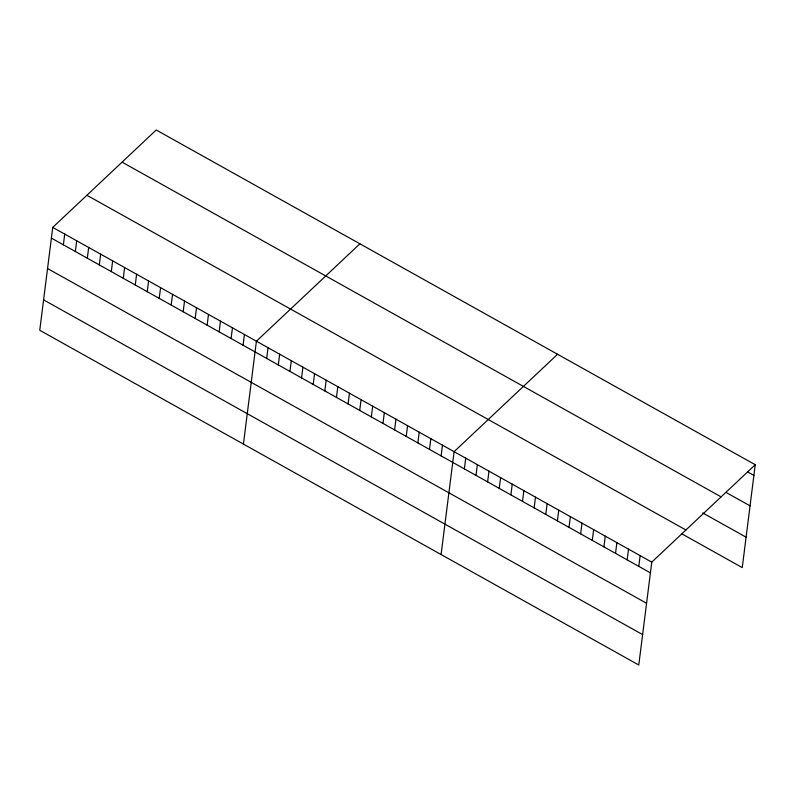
<?xml version="1.0" encoding="UTF-8"?>
<svg xmlns="http://www.w3.org/2000/svg" width="795" height="795" viewBox="0 0 795 795"><rect width="100%" height="100%" fill="white"/><g stroke="black" fill="none" stroke-linecap="round" stroke-linejoin="round"><path stroke-width="1.19" d="M52.748 227.4L39.75 330.273L638.773 665.008L651.771 562.135L755.25 464.727L156.227 129.992L52.748 227.4L651.771 562.135M63.371 244.81L64.723 234.098M75.356 251.508L76.708 240.796M87.331 258.206L88.692 247.483M99.315 264.894L100.667 254.181M111.29 271.592L112.651 260.879M123.275 278.29L124.626 267.567M135.259 284.978L136.611 274.265M147.234 291.676L148.586 280.963M159.219 298.373L160.57 287.651M171.193 305.061L172.555 294.349M183.178 311.759L184.529 301.047M195.163 318.457L196.514 307.745M207.137 325.155L208.489 314.432M219.122 331.843L220.473 321.13M231.097 338.541L232.458 327.828M243.081 345.239L244.433 334.516M243.419 444.087L256.417 341.214L359.897 243.797M266.693 358.426L268.044 347.713M278.32 364.925L279.671 354.212M289.946 371.424L291.298 360.701M301.573 377.923L302.925 367.201M313.2 384.422L314.552 373.7M324.827 390.911L326.189 380.199M336.454 397.411L337.815 386.698M348.091 403.91L349.442 393.197M359.718 410.409L361.069 399.696M371.345 416.908L372.696 406.195M382.971 423.407L384.323 412.684M394.598 429.906L395.95 419.184M406.225 436.395L407.577 425.683M417.852 442.894L419.213 432.182M429.489 449.394L430.84 438.681M441.116 455.893L442.467 445.18M441.096 554.552L454.094 451.679L557.573 354.262M464.369 468.891L465.721 458.168M475.996 475.39L477.348 464.668M487.623 481.889L488.975 471.167M499.25 488.378L500.611 477.666M510.877 494.878L512.238 484.165M522.514 501.377L523.865 490.664M534.141 507.876L535.492 497.163M545.768 514.375L547.119 503.662M557.394 520.874L558.746 510.151M569.021 527.373L570.373 516.651M580.648 533.862L582 523.15M592.275 540.361L593.636 529.649M603.902 546.861L605.263 536.148M615.539 553.36L616.89 542.647M627.166 559.859L628.517 549.146M638.792 566.358L640.144 555.635M755.25 464.727L742.252 567.6L682.001 533.922M747.558 471.892L753.899 475.44M726.799 492.86L750.053 505.849M122.072 162.14L721.105 496.875M702.75 512.964L746.098 537.181M86.894 195.262L685.916 529.987M51.397 238.122L650.419 572.857M47.551 268.531L646.573 603.266M43.596 299.864L642.618 634.599"/></g></svg>
